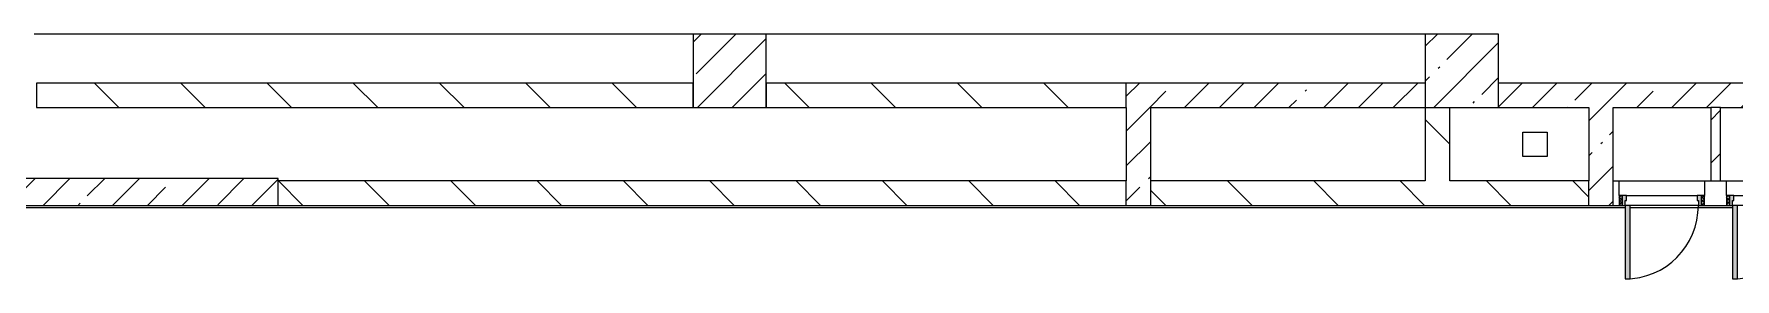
# Model space of a CAD drawing. Header units: millimetres. Extents: x 81469 to 279813, y -8553 to 29000.
# Drawn here: x 195563 to 209501, y 10300 to 12300 of the extents above; entities that cross this region are included whole.
import ezdxf

# ---------------------------------------------------------------- set-up
doc = ezdxf.new("R2010")
doc.units = ezdxf.units.MM
for name, color, linetype, lineweight, true_color in [('A-DOOR-4', 7, 'Continuous', 5, 0xe2e2e2), ('A-DOOR-5', 7, 'Continuous', 5, 0xaaaaaa), ('A-DOOR-FRAM-2', 7, 'Continuous', 5, 0xe2e2e2), ('A-DOOR-FRAM-4', 7, 'Continuous', 5, 0xaaaaaa), ('A-FLOR-2', 7, 'Continuous', 5, 0xaaaaaa)]:
    doc.layers.add(name, color=color, linetype=linetype, lineweight=lineweight, true_color=true_color)
for name, color, linetype, lineweight in [('A-WALL', 7, 'Continuous', 9), ('I-WALL-21', 7, 'Continuous', 5), ('S-COLS-1', 7, 'Continuous', 5)]:
    doc.layers.add(name, color=color, linetype=linetype, lineweight=lineweight)
pattern_1 = [(135, (152802.76, 0), (-353.5534, -353.5534), [])]
pattern_2 = [(45, (152802.76, 0), (-285.1231, 285.1231), []), (45, (153087.9, 0), (-285.1231, 285.1231), [504.031, -100.806, 16.764, -84.042])]
pattern_3 = [(135, (1951.41, 164.685), (-14.14214, -14.14214), []), (225, (1951.41, 164.685), (14.14214, -14.14214), [])]
pattern_4 = [(45, (-171.384, 164.685), (-14.1421, 14.1421), []), (135, (-171.384, 164.685), (-14.1421, -14.1421), [])]

# ---------------------------------------------------------------- blocks, each defined once
blk = doc.blocks.new('BSC_Колонна _Прямоугольная - 600х600-23205375-3_4_3_птичка')
at = {"layer": 'S-COLS-1'}
h = blk.add_hatch(dxfattribs=at)
h.set_pattern_fill('FP_70', color=256, style=0, pattern_type=2)
h.set_pattern_definition([(45, (-54460, -12000), (-285.123, 285.123), []), (45, (-54174.88, -12000), (-285.123, 285.123), [504.031, -100.806, 16.764, -84.042])])
h.paths.add_polyline_path([(-300, -300), (300, -300), (300, 300), (-300, 300)])
for p, q in [((300, 300), (-300, 300)), ((-300, 300), (-300, -300)), ((300, -300), (300, 300)), ((-300, -300), (300, -300))]:
    blk.add_line(p, q, dxfattribs=at)
blk = doc.blocks.new('110_Дверь_СКБ_1Ст - д-18 700x2100h_Технический шкаф ЭОМ и СС-V190-3_4_3_птичка')
at = {"layer": 'A-DOOR-4'}
h = blk.add_hatch(color=256, dxfattribs=at)
h.paths.add_polyline_path([(-312.5, 100), (-312.5, 20), (-277.5, 20), (-277.5, 60), (-287.5, 60), (-292.5, 100)])
h.paths.add_polyline_path([(312.5, 100), (312.5, 60), (302.5, 60), (302.5, 20), (337.5, 20), (337.5, 100)])
at = {"layer": 'A-DOOR-5'}
h = blk.add_hatch(dxfattribs=at)
h.set_pattern_fill('FP_20', color=256, style=0, pattern_type=2)
h.set_pattern_definition(pattern_3)
h.paths.add_polyline_path([(362.5, 100), (337.5, 100), (337.5, 20), (362.5, 20)])
at = {"layer": 'A-DOOR-FRAM-2'}
blk.add_hatch(color=256, dxfattribs=at).paths.add_polyline_path([(272.5, 700), (272.5, 100), (312.5, 100), (312.5, 700)])
at = {"layer": 'A-DOOR-FRAM-4'}
h = blk.add_hatch(dxfattribs=at)
h.set_pattern_fill('FP_21', color=256, style=0, pattern_type=2)
h.set_pattern_definition(pattern_4)
h.paths.add_polyline_path([(-312.5, 100), (-337.5, 100), (-337.5, 20), (-312.5, 20)])
at = {"layer": 'A-DOOR-5'}
for p, q in [((312.5, 700), (272.5, 700)), ((272.5, 700), (272.5, 100)), ((312.5, 100), (312.5, 700)), ((272.5, 100), (312.5, 100))]:
    blk.add_line(p, q, dxfattribs=at)
blk.add_arc((312.5, 100), 600, 90, 180, dxfattribs=at)
at = {"layer": 'A-DOOR-FRAM-4'}
for p, q in [((-312.5, 100), (-337.5, 100)), ((-337.5, 100), (-337.5, 20)), ((-337.5, 20), (-312.5, 20)), ((-287.5, 100), (-312.5, 100)), ((-312.5, 100), (-312.5, 20)), ((-312.5, 20), (-312.5, 100)), ((-312.5, 20), (-277.5, 20)), ((-287.5, 60), (-287.5, 100)), ((-287.5, 100), (272.5, 100)), ((-277.5, 60), (-287.5, 60)), ((-277.5, 20), (-277.5, 60)), ((302.5, 20), (-277.5, 20)), ((312.5, 60), (302.5, 60)), ((302.5, 60), (302.5, 20)), ((302.5, 20), (337.5, 20)), ((312.5, 100), (312.5, 60)), ((337.5, 100), (312.5, 100)), ((337.5, 20), (337.5, 100)), ((362.5, 100), (337.5, 100)), ((337.5, 100), (337.5, 20)), ((337.5, 20), (362.5, 20)), ((362.5, 20), (362.5, 100))]:
    blk.add_line(p, q, dxfattribs=at)
blk = doc.blocks.new('110_Дверь_СКБ_1Ст - д-18 700x2100h_Технический шкаф ЭОМ и СС-V191-3_4_3_птичка')
at = {"layer": 'A-DOOR-4'}
h = blk.add_hatch(color=256, dxfattribs=at)
h.paths.add_polyline_path([(312.5, 100), (312.5, 60), (302.5, 60), (302.5, 20), (337.5, 20), (337.5, 100)])
h.paths.add_polyline_path([(-287.5, 100), (-312.5, 100), (-312.5, 20), (-277.5, 20), (-277.5, 60), (-287.5, 60)])
at = {"layer": 'A-DOOR-5'}
h = blk.add_hatch(dxfattribs=at)
h.set_pattern_fill('FP_20', color=256, style=0, pattern_type=2)
h.set_pattern_definition(pattern_3)
h.paths.add_polyline_path([(362.5, 100), (337.5, 100), (337.5, 20), (362.5, 20)])
at = {"layer": 'A-DOOR-FRAM-2'}
blk.add_hatch(color=256, dxfattribs=at).paths.add_polyline_path([(272.5, 700), (272.5, 100), (312.5, 100), (312.5, 700)])
at = {"layer": 'A-DOOR-FRAM-4'}
h = blk.add_hatch(dxfattribs=at)
h.set_pattern_fill('FP_21', color=256, style=0, pattern_type=2)
h.set_pattern_definition(pattern_4)
h.paths.add_polyline_path([(-312.5, 100), (-337.5, 100), (-337.5, 20), (-312.5, 20)])
at = {"layer": 'A-DOOR-5'}
for p, q in [((312.5, 700), (272.5, 700)), ((272.5, 700), (272.5, 100)), ((312.5, 100), (312.5, 700)), ((272.5, 100), (312.5, 100))]:
    blk.add_line(p, q, dxfattribs=at)
blk.add_arc((312.5, 100), 600, 90, 180, dxfattribs=at)
at = {"layer": 'A-DOOR-FRAM-4'}
for p, q in [((-312.5, 100), (-337.5, 100)), ((-337.5, 100), (-337.5, 20)), ((-337.5, 20), (-312.5, 20)), ((-287.5, 100), (-312.5, 100)), ((-312.5, 100), (-312.5, 20)), ((-312.5, 20), (-312.5, 100)), ((-312.5, 20), (-277.5, 20)), ((-287.5, 60), (-287.5, 100)), ((-287.5, 100), (272.5, 100)), ((-277.5, 60), (-287.5, 60)), ((-277.5, 20), (-277.5, 60)), ((302.5, 20), (-277.5, 20)), ((312.5, 60), (302.5, 60)), ((302.5, 60), (302.5, 20)), ((302.5, 20), (337.5, 20)), ((312.5, 100), (312.5, 60)), ((337.5, 100), (312.5, 100)), ((337.5, 20), (337.5, 100)), ((362.5, 100), (337.5, 100)), ((337.5, 100), (337.5, 20)), ((337.5, 20), (362.5, 20)), ((362.5, 20), (362.5, 100))]:
    blk.add_line(p, q, dxfattribs=at)

msp = doc.modelspace()

# ---------------------------------------------------------------- hatches: boundary and pattern name
at = {"layer": 'I-WALL-21'}
h = msp.add_hatch(dxfattribs=at)
h.set_pattern_fill('FP_67', color=256, style=0, pattern_type=2)
h.set_pattern_definition(pattern_1)
h.paths.add_polyline_path([(204512.8, 11700), (204512.8, 11900), (201562.8, 11900), (201562.8, 11700)])
h.paths.add_polyline_path([(198485.2, 11700), (200962.8, 11700), (200962.8, 11900), (195582.8, 11900), (195582.8, 11700)])
h = msp.add_hatch(dxfattribs=at)
h.set_pattern_fill('FP_64', color=256, style=0, pattern_type=2)
h.set_pattern_definition(pattern_2)
h.paths.add_polyline_path([(206962.8, 11700), (206962.8, 11900), (204512.8, 11900), (204512.8, 11700), (205942.8, 11700)])
h = msp.add_hatch(dxfattribs=at)
h.set_pattern_fill('FP_64', color=256, style=0, pattern_type=2)
h.set_pattern_definition(pattern_2)
h.paths.add_polyline_path([(214762.8, 11700), (218962.8, 11700), (218962.8, 11900), (213562.8, 11900), (213562.8, 11700), (214162.8, 11700)])
h.paths.add_polyline_path([(212142.8, 11700), (212962.8, 11700), (212962.8, 11900), (207562.8, 11900), (207562.8, 11700), (211942.8, 11700)])
h = msp.add_hatch(dxfattribs=at)
h.set_pattern_fill('FP_64', color=256, style=0, pattern_type=2)
h.set_pattern_definition(pattern_2)
h.paths.add_polyline_path([(204512.8, 10900), (204712.8, 10900), (204712.8, 11700), (204512.8, 11700), (204512.8, 11100)])
h = msp.add_hatch(dxfattribs=at)
h.set_pattern_fill('FP_67', color=256, style=0, pattern_type=2)
h.set_pattern_definition(pattern_1)
h.paths.add_polyline_path([(206962.8, 11100), (207162.8, 11100), (207162.8, 11700), (206962.8, 11700), (206962.8, 11221)])
h = msp.add_hatch(dxfattribs=at)
h.set_pattern_fill('FP_64', color=256, style=0, pattern_type=2)
h.set_pattern_definition(pattern_2)
h.paths.add_polyline_path([(208302.8, 10900), (208502.8, 10900), (208502.8, 11700), (208302.8, 11700), (208302.8, 11100)])
h = msp.add_hatch(dxfattribs=at)
h.set_pattern_fill('FP_69', color=256, style=0, pattern_type=2)
h.set_pattern_definition([(45, (152802.76, 0), (-176.7767, 176.7767), [])])
h.paths.add_polyline_path([(209382, 11100), (209382, 11700), (209302, 11700), (209302, 11100)])
h = msp.add_hatch(dxfattribs=at)
h.set_pattern_fill('FP_64', color=256, style=0, pattern_type=2)
h.set_pattern_definition(pattern_2)
h.paths.add_polyline_path([(197562.8, 10900), (197562.8, 11120), (195182.8, 11120), (195182.8, 10900)])
h = msp.add_hatch(dxfattribs=at)
h.set_pattern_fill('FP_67', color=256, style=0, pattern_type=2)
h.set_pattern_definition(pattern_1)
h.paths.add_polyline_path([(213962.8, 10900), (213962.8, 11100), (212142.8, 11100), (212142.8, 10900), (213400.5, 10900)])
h.paths.add_polyline_path([(210137.8, 10900), (210310.6, 10900), (210310.6, 11100), (210130.6, 11100), (210130.6, 10900)])
h.paths.add_polyline_path([(211010.6, 10900), (211190.6, 10900), (211190.6, 11100), (211010.6, 11100), (211010.6, 10980)])
h.paths.add_polyline_path([(211942.8, 10900), (211942.8, 11100), (211890.6, 11100), (211890.6, 10900)])
h.paths.add_polyline_path([(209430.6, 10900), (209430.6, 11100), (209250.6, 11100), (209250.6, 10900)])
h.paths.add_polyline_path([(207807.2, 10900), (208302.8, 10900), (208302.8, 11100), (204712.8, 11100), (204712.8, 10900), (205942.8, 10900)])
h.paths.add_polyline_path([(208502.8, 10900), (208550.6, 10900), (208550.6, 11100), (208502.8, 11100), (208502.8, 10980)])
h.paths.add_polyline_path([(202214, 10900), (204512.8, 10900), (204512.8, 11100), (197562.8, 11100), (197562.8, 10900), (198485.2, 10900)])
at = {"layer": 'S-COLS-1'}
h = msp.add_hatch(dxfattribs=at)
h.set_pattern_fill('FP_64', color=256, style=0, pattern_type=2)
h.set_pattern_definition(pattern_2)
h.paths.add_polyline_path([(201562.8, 11700), (201562.8, 12300), (200962.8, 12300), (200962.8, 11700)])

# ---------------------------------------------------------------- linework, layer by layer
at = {"layer": 'A-FLOR-2'}
for p, q in [((200962.8, 12300), (195562.8, 12300)), ((206962.8, 12300), (201562.8, 12300)), ((207762.8, 11500), (207962.8, 11500)), ((207762.8, 11300), (207762.8, 11500)), ((207962.8, 11500), (207962.8, 11300)), ((207962.8, 11300), (207762.8, 11300)), ((208600.6, 10880), (195202.8, 10880)), ((209480.6, 10880), (208640.6, 10880))]:
    msp.add_line(p, q, dxfattribs=at)
at = {"layer": 'A-WALL'}
for p, q in [((204512.8, 11700), (204512.8, 11900)), ((209382, 11700), (209302, 11700)), ((204512.8, 10900), (204512.8, 11100)), ((204712.8, 10900), (204712.8, 11100)), ((208302.8, 10900), (208302.8, 11100)), ((208502.8, 10900), (208502.8, 11100)), ((209302, 11100), (209382, 11100))]:
    msp.add_line(p, q, dxfattribs=at)
at = {"layer": 'I-WALL-21'}
for p, q in [((200962.8, 11900), (195582.8, 11900)), ((195582.8, 11900), (195582.8, 11700)), ((200962.8, 11700), (200962.8, 11900)), ((206962.8, 11900), (201562.8, 11900)), ((201562.8, 11900), (201562.8, 11700)), ((212962.8, 11900), (207562.8, 11900)), ((195582.8, 11700), (200962.8, 11700)), ((201562.8, 11700), (204512.8, 11700)), ((204512.8, 11700), (204512.8, 11100)), ((204712.8, 11100), (204712.8, 11700)), ((204712.8, 11700), (206962.8, 11700)), ((206962.8, 11700), (206962.8, 11100)), ((207162.8, 11100), (207162.8, 11700)), ((207562.8, 11700), (208302.8, 11700)), ((208302.8, 11700), (208302.8, 11100)), ((208502.8, 11100), (208502.8, 11700)), ((208502.8, 11700), (209302, 11700)), ((209302, 11700), (209302, 11100)), ((209382, 11100), (209382, 11700)), ((209382, 11700), (210182, 11700)), ((197562.8, 11120), (195182.8, 11120)), ((197562.8, 10900), (197562.8, 11120)), ((204512.8, 11100), (197562.8, 11100)), ((206962.8, 11100), (204712.8, 11100)), ((208302.8, 11100), (207162.8, 11100)), ((208502.8, 11100), (209302, 11100)), ((208550.6, 10980), (208550.6, 11100)), ((209250.6, 11100), (209250.6, 10980)), ((209382, 11100), (210182, 11100)), ((209430.6, 10980), (209430.6, 11100)), ((195182.8, 10900), (208550.6, 10900)), ((209250.6, 10900), (209430.6, 10900))]:
    msp.add_line(p, q, dxfattribs=at)
at = {"layer": 'S-COLS-1'}
for p, q in [((201562.8, 12300), (200962.8, 12300)), ((200962.8, 12300), (200962.8, 11900)), ((201562.8, 11900), (201562.8, 12300)), ((200962.8, 11900), (200962.8, 11700)), ((201562.8, 11700), (201562.8, 11900)), ((200962.8, 11700), (201562.8, 11700))]:
    msp.add_line(p, q, dxfattribs=at)

# ---------------------------------------------------------------- block references
at = {"layer": 'A-DOOR-5', "rotation": 180}
for name, p in [('110_Дверь_СКБ_1Ст - д-18 700x2100h_Технический шкаф ЭОМ и СС-V190-3_4_3_птичка', (208913.1, 11000)), ('110_Дверь_СКБ_1Ст - д-18 700x2100h_Технический шкаф ЭОМ и СС-V191-3_4_3_птичка', (209793.1, 11000))]:
    msp.add_blockref(name, p, dxfattribs=at)
at = {"layer": 'S-COLS-1'}
msp.add_blockref('BSC_Колонна _Прямоугольная - 600х600-23205375-3_4_3_птичка', (207262.8, 12000), dxfattribs=at)

doc.saveas('drawing.dxf')
